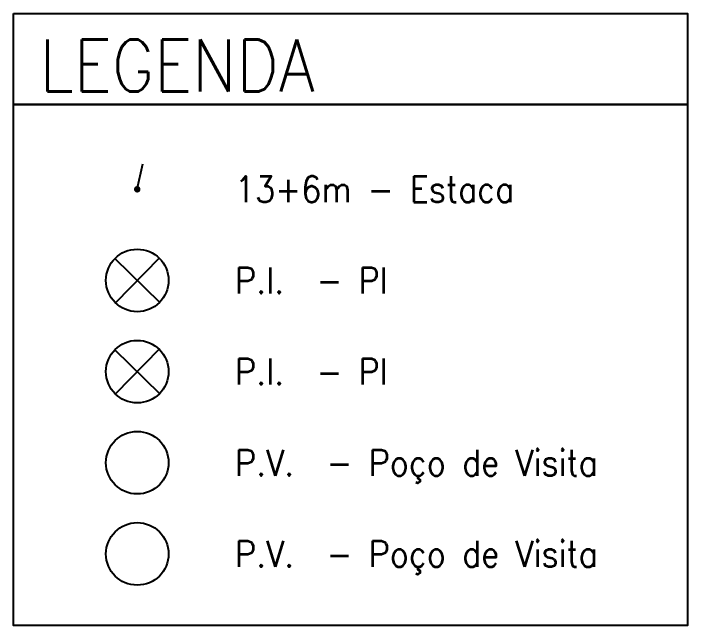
# Model space of a CAD drawing. Extents: x -6997814 to 14282083, y -16 to 289481930.
# Drawn here: x 363481.13 to 363501.83, y 7352367.94 to 7352386.74 of the extents above; entities that cross this region are included whole.
import ezdxf
from ezdxf.enums import TextEntityAlignment as Align

# ---------------------------------------------------------------- set-up
doc = ezdxf.new("R2010")
doc.units = 0
doc.header["$LTSCALE"] = 6.5
doc.layers.get('0').update_dxf_attribs({"linetype": 'CONTINUOUS'})
for name, color, linetype in [('GUIA', 7, 'CONTINUOUS'), ('PONTOS-Caixas - Esgoto_U', 1, 'CONTINUOUS'), ('PONTOS-CAIXAS_U', 1, 'CONTINUOUS'), ('PS_LINHA_QUADRO_LEGENDA', 8, 'CONTINUOUS'), ('PS_TEXTO_QUADRO_LEGENDA', 7, 'CONTINUOUS'), ('T-MARGEM', 7, 'CONTINUOUS')]:
    doc.layers.add(name, color=color, linetype=linetype)
doc.styles.add('ROMANS', font='romans.shx')

# ---------------------------------------------------------------- blocks, each defined once
blk = doc.blocks.new('*U245')
at = {"layer": 'T-MARGEM'}
blk.add_line((0, 0), (0, 0.2), dxfattribs=at)
at = {"layer": 'T-MARGEM', "const_width": 0.025, "flags": 128}
blk.add_lwpolyline([(-0.0125, 0, 1), (0.0125, 0, 1)], format="xyb", close=True, dxfattribs=at)
blk = doc.blocks.new('*U198', base_point=(4191.7306, 1118.9712))
for p, q in [((4191.5589, 1119.1389), (4191.9023, 1118.8035)), ((4191.8983, 1119.1429), (4191.5629, 1118.7995))]:
    blk.add_line(p, q)
blk.add_circle((4191.7306, 1118.9712), 0.24)
blk = doc.blocks.new('*U192', base_point=(4191.7306, 1118.9712))
for p, q in [((4191.5589, 1119.1389), (4191.9023, 1118.8035)), ((4191.8983, 1119.1429), (4191.5629, 1118.7995))]:
    blk.add_line(p, q)
blk.add_circle((4191.7306, 1118.9712), 0.24)
blk = doc.blocks.new('*U177', base_point=(362285.5225, 7352579.7204))
at = {"layer": 'GUIA'}
blk.add_circle((362285.5225, 7352579.7204), 0.24, dxfattribs=at)
blk = doc.blocks.new('*U171', base_point=(362285.5225, 7352579.7204))
at = {"layer": 'GUIA'}
blk.add_circle((362285.5225, 7352579.7204), 0.24, dxfattribs=at)

msp = doc.modelspace()

# ---------------------------------------------------------------- linework, layer by layer
at = {"layer": 'PS_LINHA_QUADRO_LEGENDA', "lineweight": -2}
for points in [[(363481.12911, 7352386.74313), (363501.82625, 7352386.74313), (363501.82625, 7352367.94313), (363481.12911, 7352367.94313)], [(363481.12911, 7352383.94313), (363501.82625, 7352383.94313)]]:
    msp.add_lwpolyline(points, close=True, dxfattribs=at)

# ---------------------------------------------------------------- block references
at = {"layer": 'PONTOS-Caixas - Esgoto_U', "xscale": 4, "yscale": 4, "zscale": 4}
for name, p in [('*U198', (363484.92911, 7352378.54313)), ('*U192', (363484.92911, 7352375.74313))]:
    msp.add_blockref(name, p, dxfattribs=at)
at = {"layer": 'PONTOS-CAIXAS_U', "lineweight": -2, "xscale": 4, "yscale": 4, "zscale": 4, "rotation": 347.8605573035186}
msp.add_blockref('*U245', (363484.92911, 7352381.34313), dxfattribs=at)
at = {"layer": 'PONTOS-CAIXAS_U', "xscale": 4, "yscale": 4, "zscale": 4}
for name, p in [('*U177', (363484.92911, 7352372.94313)), ('*U171', (363484.92911, 7352370.14313))]:
    msp.add_blockref(name, p, dxfattribs=at)

# ---------------------------------------------------------------- texts
at = {"layer": 'PS_TEXTO_QUADRO_LEGENDA', "lineweight": -2, "style": 'ROMANS', "width": 0.9}
msp.add_text('LEGENDA', height=1.6, dxfattribs=at).set_placement((363481.92911, 7352384.34313))
for s, p in [('13+6m - Estaca', (363487.92911, 7352381.34313)), ('P.I.  - PI', (363487.92911, 7352378.54313)), ('P.I.  - PI', (363487.92911, 7352375.74313)), ('P.V.  - Poço de Visita', (363487.92911, 7352372.94313)), ('P.V.  - Poço de Visita', (363487.92911, 7352370.14313))]:
    msp.add_text(s, height=0.8, dxfattribs=at).set_placement(p, align=Align.MIDDLE_LEFT)

doc.saveas('drawing.dxf')
